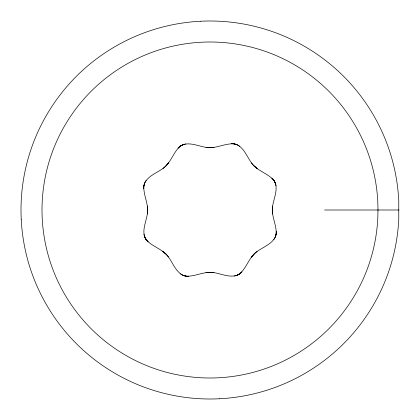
<?xml version="1.0" encoding="UTF-8"?>
<svg xmlns="http://www.w3.org/2000/svg" width="420" height="420" viewBox="0 0 420 420"><rect width="100%" height="100%" fill="white"/><g stroke="black" fill="none" stroke-linecap="round" stroke-linejoin="round"><path stroke-width="0.63" d="M200.728 21.231A187.761 187.761 0 0 1 228.522 21.914A189.746 189.746 0 0 1 273.672 32.051A187.761 187.761 0 0 1 299.087 43.323A189.74 189.74 0 0 1 336.924 69.967A187.761 187.761 0 0 1 356.092 90.101A189.746 189.746 0 0 1 380.851 129.197A187.761 187.761 0 0 1 390.857 155.138A189.74 189.74 0 0 1 398.769 200.728L398.769 219.272A189.746 189.746 0 0 1 387.949 273.672A187.761 187.761 0 0 1 376.677 299.087A189.74 189.74 0 0 1 350.033 336.924A187.761 187.761 0 0 1 329.899 356.092A189.746 189.746 0 0 1 290.803 380.851A187.761 187.761 0 0 1 264.863 390.857A189.74 189.74 0 0 1 219.272 398.769M147.389 213.916C149.069 204.209 143.12 195.248 143.85 185.619L143.666 188.78C143.252 177.623 155.51 173.854 162.955 168.494C171.019 162.834 173.135 152.271 180.464 145.987L178.101 148.087C185.692 139.907 197.027 145.913 206.084 147.389C215.791 149.084 224.753 143.11 234.381 143.85L231.221 143.666C242.377 143.252 246.146 155.51 251.507 162.955C257.166 171.019 267.729 173.135 274.013 180.464L271.913 178.101C280.093 185.692 274.087 197.027 272.612 206.084C270.916 215.791 276.89 224.753 276.15 234.381L276.334 231.221C276.748 242.377 264.49 246.146 257.045 251.507C248.981 257.166 246.866 267.729 239.537 274.013L241.899 271.913C234.308 280.093 222.973 274.087 213.916 272.612C204.209 270.916 195.248 276.89 185.619 276.15L188.78 276.334C177.623 276.748 173.854 264.49 168.494 257.045C162.834 248.981 152.271 246.866 145.987 239.537L148.087 241.899C137.797 231.756 149.972 217.985 147.341 206.01L147.656 210M272.344 210L272.659 213.99L272.328 210L272.612 206.084M144.722 182.963L143.845 185.829L144.732 182.968L146.144 180.432M275.279 237.038L276.155 234.171L275.268 237.032L273.856 239.568M165.926 165.926L168.515 162.871L165.916 165.916L162.955 168.494M254.074 254.074L251.486 257.129L254.084 254.084L257.045 251.507M182.963 144.722L180.311 146.129L182.968 144.732L185.756 143.939M237.038 275.279L239.689 273.871L237.032 275.268L234.245 276.061M210 147.672L213.99 147.341L210 147.656L206.084 147.389M210 272.328L206.01 272.659L210 272.344L213.916 272.612M324.576 210L399 210M237.038 144.722L234.171 143.845L237.032 144.732L239.568 146.144M182.963 275.279L185.829 276.155L182.968 275.268L180.432 273.856M254.074 165.926L257.129 168.515L254.084 165.916L251.507 162.955M165.926 254.074L162.871 251.486L165.916 254.084L168.494 257.045M275.279 182.963L273.871 180.311L275.268 182.968L276.061 185.756M144.722 237.038L146.129 239.689L144.732 237.032L143.939 234.245M219.272 398.769A187.761 187.761 0 0 1 191.478 398.087A189.746 189.746 0 0 1 146.328 387.949A187.761 187.761 0 0 1 120.913 376.677A189.74 189.74 0 0 1 83.076 350.033A187.761 187.761 0 0 1 63.908 329.899A189.746 189.746 0 0 1 39.149 290.803A187.761 187.761 0 0 1 29.143 264.863A189.74 189.74 0 0 1 21.231 219.272M21.231 219.272A187.761 187.761 0 0 1 21.914 191.478A189.746 189.746 0 0 1 32.051 146.328A187.761 187.761 0 0 1 43.323 120.913A189.74 189.74 0 0 1 69.967 83.076A187.761 187.761 0 0 1 90.101 63.908A189.746 189.746 0 0 1 129.197 39.149A187.761 187.761 0 0 1 155.138 29.143A189.74 189.74 0 0 1 200.728 21.231M378 210L377.795 218.243A168.661 168.661 0 0 1 370.76 258.767A166.898 166.898 0 0 1 361.872 281.825A168.661 168.661 0 0 1 339.859 316.575A166.898 166.898 0 0 1 322.822 334.478A168.661 168.661 0 0 1 289.191 358.155A166.898 166.898 0 0 1 266.6 368.177A168.661 168.661 0 0 1 226.464 377.181A166.898 166.898 0 0 1 201.758 377.795A168.661 168.661 0 0 1 161.233 370.76A166.898 166.898 0 0 1 138.175 361.872A168.661 168.661 0 0 1 103.425 339.859A166.898 166.898 0 0 1 85.523 322.822A168.661 168.661 0 0 1 61.845 289.191A166.898 166.898 0 0 1 51.823 266.6A168.661 168.661 0 0 1 42.819 226.464A166.898 166.898 0 0 1 42.205 201.758A168.661 168.661 0 0 1 49.24 161.233A166.898 166.898 0 0 1 58.128 138.175A168.661 168.661 0 0 1 80.141 103.425A166.898 166.898 0 0 1 97.177 85.523A168.661 168.661 0 0 1 130.809 61.845A166.898 166.898 0 0 1 153.4 51.823A168.661 168.661 0 0 1 193.536 42.819A166.898 166.898 0 0 1 218.243 42.205A168.661 168.661 0 0 1 258.767 49.24A166.898 166.898 0 0 1 281.825 58.128A168.661 168.661 0 0 1 316.575 80.141A166.898 166.898 0 0 1 334.478 97.177A168.661 168.661 0 0 1 358.155 130.809A166.898 166.898 0 0 1 368.177 153.4A168.661 168.661 0 0 1 377.795 201.758L378 210"/></g></svg>
